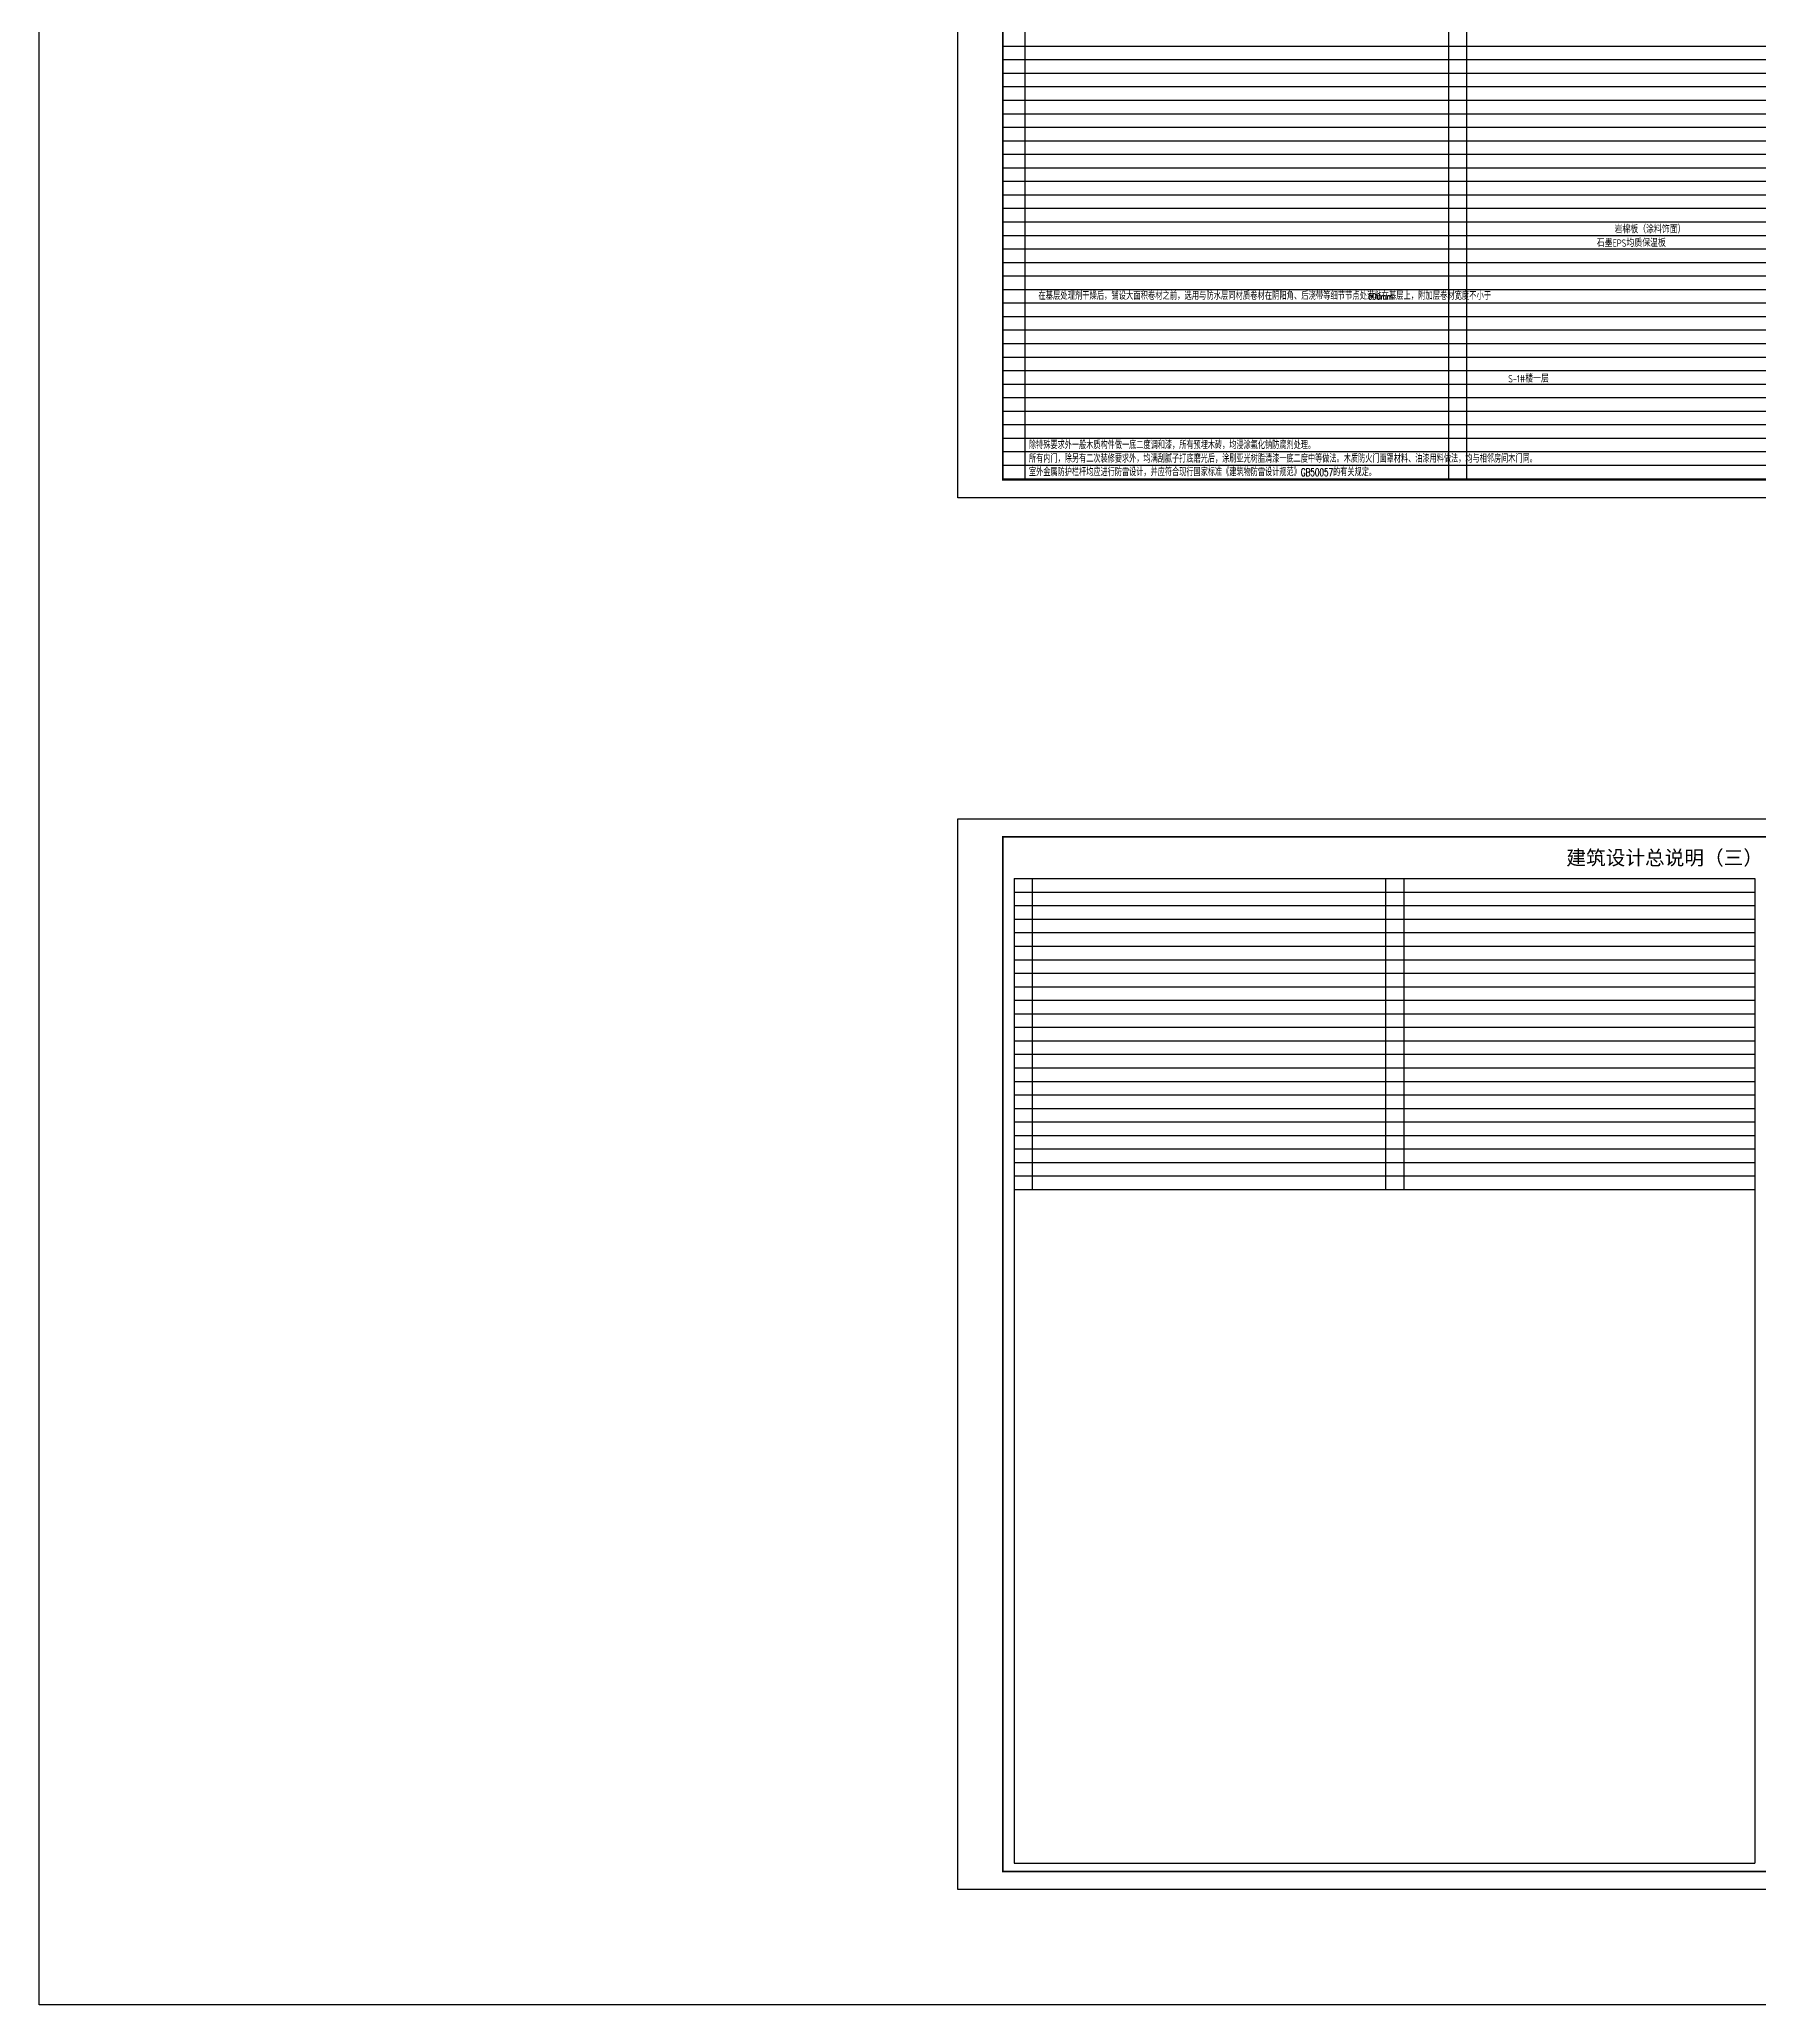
# Model space of a CAD drawing. Extents: x 1188826 to 1909461, y 608442 to 1651179.
# Drawn here: x 1228013 to 1323404, y 1307860 to 1416887 of the extents above; entities that cross this region are included whole.
import ezdxf

# ---------------------------------------------------------------- set-up
doc = ezdxf.new("R2010")
doc.units = 0
doc.header["$LTSCALE"] = 1000
doc.header["$MEASUREMENT"] = 0
for name, color, linetype in [('Defpoint', 7, 'Continuous'), ('PUB_TEXT', 4, 'Continuous'), ('图框', 140, 'Continuous')]:
    doc.layers.add(name, color=color, linetype=linetype)
doc.layers.add('DIM_MODI', color=1, linetype='Continuous', plot=False)
doc.layers.add('S-1-TEXT', color=7, linetype='Continuous', lineweight=18)
doc.styles.add('_HZTXT', font='txt.shx', dxfattribs={"width": 0.8, "bigfont": 'hztxt.shx'})
doc.styles.add('_TCH_DIM', font='SIMPLEX.shx', dxfattribs={"width": 0.7, "bigfont": 'GBCBIG.shx'})
doc.styles.add('文字说明', font='GBENOR', dxfattribs={"width": 0.8, "bigfont": 'HZTXT'})
doc.styles.add('黑体', font='simhei.ttf')

msp = doc.modelspace()

# ---------------------------------------------------------------- linework, layer by layer
at = {"layer": 'Defpoint', "color": 252}
for p, q in [((1282697, 1448012), (1282697, 1392512)), ((1306197, 1448012), (1306197, 1392512)), ((1307197, 1448012), (1307197, 1392512)), ((1281467, 1416512), (1355072, 1416512)), ((1281467, 1415762), (1355072, 1415762)), ((1281467, 1415012), (1355072, 1415012)), ((1281467, 1414262), (1355072, 1414262)), ((1281467, 1413512), (1355072, 1413512)), ((1281467, 1412762), (1355072, 1412762)), ((1281467, 1412012), (1355072, 1412012)), ((1281467, 1411262), (1355072, 1411262)), ((1281467, 1410512), (1355072, 1410512)), ((1281467, 1409762), (1355072, 1409762)), ((1281467, 1409012), (1355072, 1409012)), ((1281467, 1408262), (1355072, 1408262)), ((1281467, 1407512), (1355072, 1407512)), ((1281467, 1406762), (1355072, 1406762)), ((1281467, 1406012), (1355072, 1406012)), ((1281467, 1405262), (1355072, 1405262)), ((1281467, 1404512), (1355072, 1404512)), ((1281467, 1403762), (1355072, 1403762)), ((1281467, 1403012), (1355072, 1403012)), ((1281467, 1402262), (1355072, 1402262)), ((1281467, 1401512), (1355072, 1401512)), ((1281467, 1400762), (1355072, 1400762)), ((1281467, 1400012), (1355072, 1400012)), ((1281467, 1399262), (1355072, 1399262)), ((1281467, 1398512), (1355072, 1398512)), ((1281467, 1397762), (1355072, 1397762)), ((1281467, 1397012), (1355072, 1397012)), ((1281467, 1396262), (1355072, 1396262)), ((1281467, 1395512), (1355072, 1395512)), ((1281467, 1394762), (1355072, 1394762)), ((1281467, 1394012), (1355072, 1394012)), ((1281467, 1393262), (1355072, 1393262)), ((1281467, 1392512), (1355072, 1392512)), ((1282090, 1370331), (1323183, 1370331)), ((1282090, 1370331), (1282090, 1315705)), ((1282092, 1370331), (1323183, 1370331)), ((1282092, 1370331), (1304853, 1370331)), ((1282092, 1370331), (1304853, 1370331)), ((1282092, 1369581), (1323183, 1369581)), ((1282092, 1369581), (1323183, 1369581)), ((1283092, 1370331), (1283092, 1353081)), ((1302707, 1370331), (1302707, 1353081)), ((1303708, 1370331), (1303708, 1353081)), ((1323183, 1370331), (1323183, 1315705)), ((1282092, 1368831), (1323183, 1368831)), ((1282092, 1368081), (1323183, 1368081)), ((1282092, 1367331), (1323183, 1367331)), ((1282092, 1366581), (1323183, 1366581)), ((1282092, 1365831), (1323183, 1365831)), ((1282092, 1365081), (1323183, 1365081)), ((1282092, 1364331), (1323183, 1364331)), ((1282092, 1363581), (1323183, 1363581)), ((1282092, 1362831), (1323183, 1362831)), ((1282092, 1362081), (1323183, 1362081)), ((1282092, 1361331), (1323183, 1361331)), ((1282092, 1360581), (1323183, 1360581)), ((1282092, 1359831), (1323183, 1359831)), ((1282092, 1359081), (1323183, 1359081)), ((1282092, 1358331), (1323183, 1358331)), ((1282092, 1357581), (1323183, 1357581)), ((1282092, 1356831), (1323183, 1356831)), ((1282092, 1356081), (1323183, 1356081)), ((1282092, 1355331), (1323183, 1355331)), ((1282092, 1354581), (1323183, 1354581)), ((1282092, 1353831), (1323183, 1353831)), ((1282092, 1353081), (1323183, 1353081)), ((1282090, 1315705), (1323183, 1315705))]:
    msp.add_line(p, q, dxfattribs=at)
at = {"layer": 'DIM_MODI'}
msp.add_lwpolyline([(1228013, 1538844), (1394492, 1538844), (1394492, 1307860), (1228013, 1307860)], close=True, dxfattribs=at)
at = {"layer": '图框'}
for points in [[(1278967, 1450852), (1363067, 1450852), (1363067, 1391452), (1278967, 1391452)], [(1278970, 1373644), (1363070, 1373644), (1363070, 1314244), (1278970, 1314244)], [(1278970, 1373644), (1363070, 1373644), (1363070, 1314244), (1278970, 1314244)]]:
    msp.add_lwpolyline(points, close=True, dxfattribs=at)
at = {"layer": '图框', "const_width": 100}
for points in [[(1362067, 1392452), (1362067, 1449852), (1281467, 1449852), (1281467, 1392452)], [(1362070, 1315244), (1362070, 1372644), (1281470, 1372644), (1281470, 1315244)]]:
    msp.add_lwpolyline(points, close=True, dxfattribs=at)

# ---------------------------------------------------------------- texts
at = {"layer": 'PUB_TEXT', "color": 6, "style": '文字说明', "width": 0.8}
msp.add_text('岩棉板（涂料饰面）', height=405, dxfattribs=at).set_placement((1315406, 1406138))
at = {"layer": 'PUB_TEXT', "color": 3, "style": '文字说明', "width": 0.8}
msp.add_text('石墨EPS均质保温板', height=405, dxfattribs=at).set_placement((1314421, 1405380))
at = {"layer": 'PUB_TEXT', "style": '_TCH_DIM'}
msp.add_text('在基层处理剂干燥后，铺设大面积卷材之前，选用与防水层同材质卷材在阴阳角、后浇带等细节节点处满粘在基层上，附加层卷材宽度不小于', height=405.11, dxfattribs=at).set_placement((1283442, 1402446))
at = {"layer": 'PUB_TEXT'}
for s, height, style, width, p in [('500mm。', 339.1, '_TCH_DIM', 0.705882, (1301740, 1402452)), ('除特殊要求外一般木质构件做一底二度调和漆，所有预埋木砖，均浸涂氟化钠防腐剂处理。', 420, '_HZTXT', 0.7, (1282919, 1394160)), ('所有内门，除另有二次装修要求外，均满刮腻子打底磨光后，涂刷亚光树脂清漆一底二度中等做法。木质防火门面罩材料、油漆用料做法，均与相邻房间木门同。', 420, '_HZTXT', 0.7, (1282919, 1393410)), ('室外金属防护栏杆均应进行防雷设计，并应符合现行国家标准《建筑物防雷设计规范》GB50057的有关规定。', 420, '_HZTXT', 0.7, (1282919, 1392660))]:
    msp.add_text(s, height=height, dxfattribs=dict(at, style=style, width=width)).set_placement(p)
at = {"layer": 'PUB_TEXT', "color": 1, "style": '文字说明', "width": 0.8}
msp.add_text('S-1#楼一层', height=405, dxfattribs=at).set_placement((1309506, 1397857))
at = {"layer": 'S-1-TEXT', "style": '黑体'}
msp.add_text('建筑设计总说明（三）', height=800, dxfattribs=at).set_placement((1312732, 1371087))

doc.saveas('drawing.dxf')
